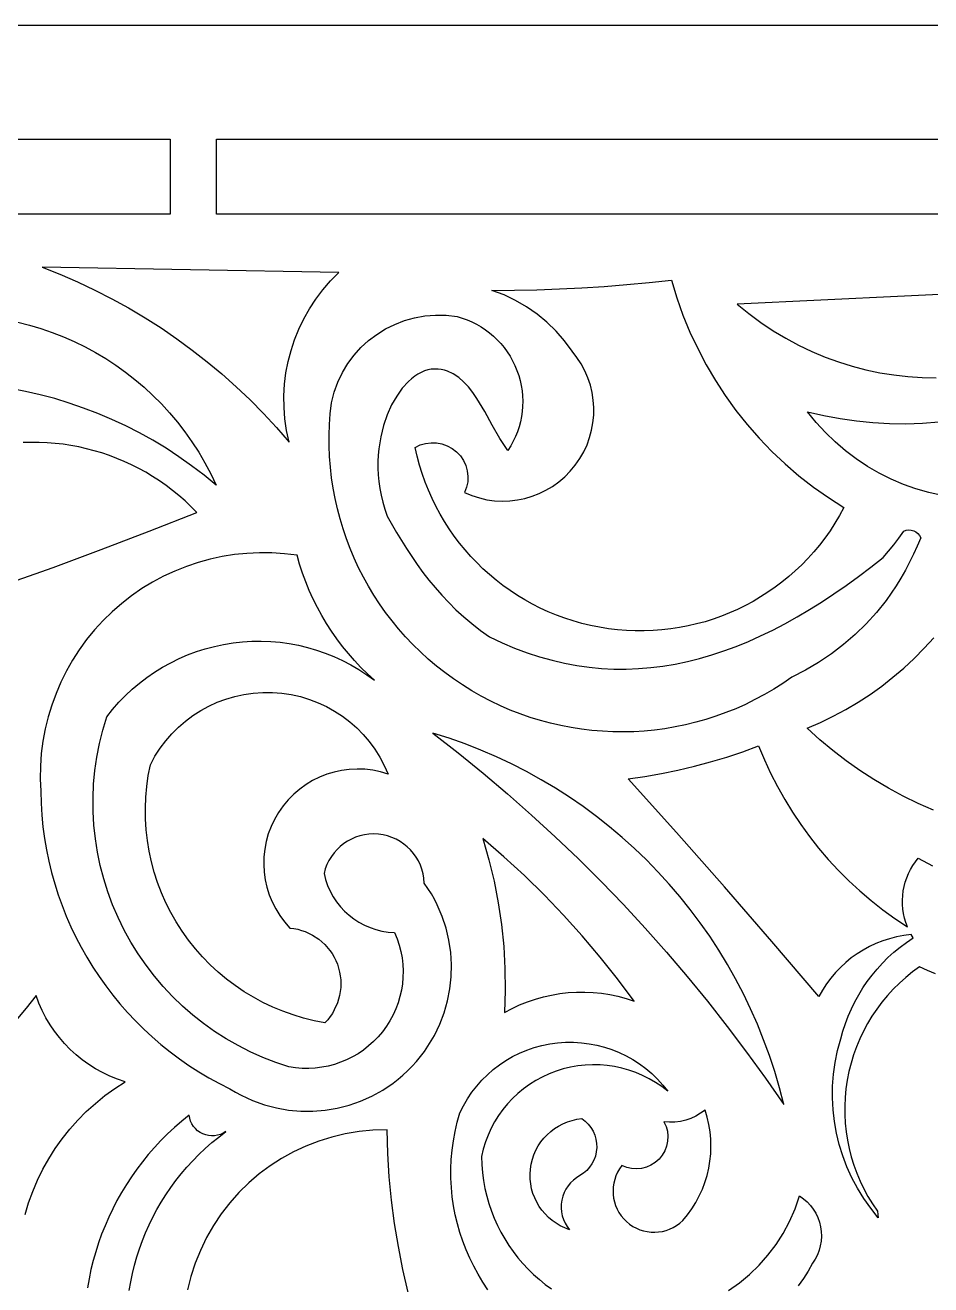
# Model space of a CAD drawing. Header units: millimetres. Extents: x 1813 to 2221, y -1379 to -1272.
# Drawn here: x 1925.2 to 1974, y -1339.8 to -1271.9 of the extents above; entities that cross this region are included whole.
import ezdxf

# ---------------------------------------------------------------- set-up
doc = ezdxf.new("R2010")
doc.units = ezdxf.units.MM
doc.header["$MEASUREMENT"] = 0

msp = doc.modelspace()

# ---------------------------------------------------------------- linework, layer by layer
for points in [[(1813.433594, -1271.888062), (2017.395752, -1271.888062)], [(1950.344727, -1286.184326), (1951.557129, -1286.175415), (1952.768799, -1286.149292), (1953.97998, -1286.106079), (1955.190186, -1286.045898), (1956.399414, -1285.96875), (1957.607666, -1285.874512), (1958.814453, -1285.763306), (1960.02002, -1285.635132), (1960.30835, -1286.586914), (1960.640381, -1287.52002), (1961.014893, -1288.433228), (1961.431152, -1289.325317), (1961.888184, -1290.194702), (1962.384766, -1291.040405), (1962.920166, -1291.86084), (1963.493164, -1292.654785), (1964.102783, -1293.421021), (1964.748291, -1294.158081), (1965.428223, -1294.864624), (1966.141846, -1295.539551), (1966.888428, -1296.181396), (1967.66626, -1296.788818), (1968.475098, -1297.360596), (1969.313477, -1297.895264), (1969.078613, -1298.324707), (1968.828613, -1298.741943), (1968.563965, -1299.146851), (1968.285156, -1299.539185), (1967.992432, -1299.918701), (1967.686523, -1300.285034), (1967.36792, -1300.638062), (1967.036865, -1300.977539), (1966.694092, -1301.303223), (1966.339844, -1301.614868), (1965.974854, -1301.912109), (1965.599121, -1302.194946), (1965.213623, -1302.462891), (1964.818604, -1302.715942), (1964.414551, -1302.953735), (1964.001953, -1303.175903), (1963.581055, -1303.382446), (1963.152832, -1303.572998), (1962.717285, -1303.747314), (1962.274902, -1303.905029), (1961.826416, -1304.046265), (1961.372314, -1304.17041), (1960.912842, -1304.277466), (1960.448486, -1304.367065), (1959.979736, -1304.438965), (1959.50708, -1304.49292), (1959.03125, -1304.528809), (1958.552246, -1304.546387), (1958.070801, -1304.545166), (1957.587402, -1304.525146), (1957.102539, -1304.486084), (1956.616699, -1304.427612), (1956.133301, -1304.350098), (1955.656494, -1304.254272), (1955.186279, -1304.140503), (1954.723145, -1304.009155), (1954.267578, -1303.860474), (1953.819824, -1303.695068), (1953.380615, -1303.513184), (1952.949707, -1303.315063), (1952.528076, -1303.101196), (1952.115723, -1302.871826), (1951.713379, -1302.627441), (1951.321045, -1302.368408), (1950.939209, -1302.094971), (1950.568604, -1301.807495), (1950.209229, -1301.50647), (1949.861328, -1301.192261), (1949.525879, -1300.86499), (1949.202637, -1300.525269), (1948.892578, -1300.17334), (1948.595703, -1299.809692), (1948.312256, -1299.434448), (1948.042969, -1299.048096), (1947.78833, -1298.651123), (1947.548096, -1298.243652), (1947.323242, -1297.826172), (1947.114014, -1297.39917), (1946.920654, -1296.962769), (1946.743652, -1296.517456), (1946.583496, -1296.063477), (1946.440186, -1295.601318), (1946.314453, -1295.131348), (1946.206787, -1294.653931), (1946.482666, -1294.52124), (1946.770752, -1294.436035), (1947.064941, -1294.397949), (1947.359863, -1294.406006), (1947.650146, -1294.459961), (1947.929443, -1294.559082), (1948.192871, -1294.702637), (1948.43457, -1294.890137), (1948.643311, -1295.114258), (1948.809814, -1295.363892), (1948.933594, -1295.633545), (1949.013184, -1295.917725), (1949.047852, -1296.210815), (1949.036133, -1296.507202), (1948.977051, -1296.801392), (1948.869629, -1297.087891), (1949.265625, -1297.251587), (1949.668945, -1297.37854), (1950.076904, -1297.46936), (1950.487793, -1297.524536), (1950.89917, -1297.5448), (1951.308838, -1297.530396), (1951.714844, -1297.482056), (1952.114746, -1297.400391), (1952.506592, -1297.285645), (1952.887939, -1297.138672), (1953.25708, -1296.959839), (1953.611328, -1296.749878), (1953.94873, -1296.509033), (1954.26709, -1296.238037), (1954.564209, -1295.9375), (1954.838135, -1295.607788), (1955.082275, -1295.255615), (1955.292236, -1294.888672), (1955.468018, -1294.509277), (1955.609375, -1294.119629), (1955.716797, -1293.722046), (1955.790039, -1293.318604), (1955.829346, -1292.911743), (1955.834717, -1292.50354), (1955.806152, -1292.096313), (1955.743896, -1291.692383), (1955.647705, -1291.293701), (1955.518066, -1290.902832), (1955.354492, -1290.521851), (1955.157715, -1290.153076), (1954.927246, -1289.798706), (1954.663574, -1289.460938), (1954.253906, -1288.900391), (1953.801514, -1288.378784), (1953.308838, -1287.897949), (1952.779053, -1287.460205), (1952.2146, -1287.067871), (1951.618896, -1286.7229), (1950.994385, -1286.427612), (1950.343994, -1286.184082)], [(1986.111084, -1285.855957), (1963.561523, -1286.921631), (1964.190186, -1287.4375), (1964.836914, -1287.917358), (1965.500488, -1288.361206), (1966.179199, -1288.769165), (1966.872314, -1289.141235), (1967.577881, -1289.477417), (1968.295166, -1289.777954), (1969.022461, -1290.042725), (1969.758545, -1290.271973), (1970.502197, -1290.465576), (1971.252197, -1290.623779), (1972.006836, -1290.74646), (1972.765381, -1290.833862), (1973.525879, -1290.885864), (1974.287598, -1290.90271)], [(1972.540527, -1299.167725), (1972.669678, -1299.118652), (1972.804443, -1299.097534), (1972.940674, -1299.104736), (1973.073975, -1299.140625), (1973.197021, -1299.203613), (1973.302979, -1299.289795), (1973.388916, -1299.395996), (1973.45166, -1299.518921), (1973.264893, -1299.967896), (1973.064453, -1300.410522), (1972.850342, -1300.846191), (1972.622803, -1301.275024), (1972.381836, -1301.696411), (1972.12793, -1302.110229), (1971.861328, -1302.516113), (1971.581787, -1302.913818), (1971.061523, -1303.558472), (1970.505127, -1304.168945), (1969.914063, -1304.744141), (1969.290283, -1305.282471), (1968.635254, -1305.782471), (1967.951172, -1306.24292), (1967.239502, -1306.662476), (1966.501953, -1307.039429), (1966.019775, -1307.371948), (1965.52832, -1307.684692), (1965.028076, -1307.977661), (1964.519775, -1308.250854), (1964.003662, -1308.50415), (1963.480713, -1308.737671), (1962.951416, -1308.951416), (1962.416016, -1309.145142), (1961.875244, -1309.319092), (1961.329834, -1309.473022), (1960.780029, -1309.607056), (1960.226807, -1309.721069), (1959.670166, -1309.815063), (1959.111328, -1309.88916), (1958.550293, -1309.943115), (1957.987793, -1309.976929), (1957.424561, -1309.990723), (1956.861084, -1309.984375), (1956.297607, -1309.957886), (1955.735352, -1309.911255), (1955.174316, -1309.844482), (1954.615234, -1309.757324), (1954.058594, -1309.650146), (1953.505127, -1309.522583), (1952.955322, -1309.374756), (1952.409668, -1309.206543), (1951.868896, -1309.018066), (1951.333252, -1308.809204), (1950.803711, -1308.579956), (1950.280518, -1308.330322), (1949.764404, -1308.060303), (1949.255859, -1307.769775), (1948.758301, -1307.460693), (1948.275391, -1307.135132), (1947.806885, -1306.793823), (1947.353271, -1306.437012), (1946.914795, -1306.065308), (1946.491699, -1305.679321), (1946.084229, -1305.279419), (1945.692627, -1304.866089), (1945.317139, -1304.440063), (1944.958008, -1304.001587), (1944.615479, -1303.55127), (1944.289795, -1303.0896), (1943.981201, -1302.617065), (1943.689941, -1302.134155), (1943.41626, -1301.641602), (1943.1604, -1301.139526), (1942.922607, -1300.628784), (1942.703125, -1300.109619), (1942.502197, -1299.582764), (1942.320313, -1299.048584), (1942.157227, -1298.507568), (1942.013672, -1297.960327), (1941.889404, -1297.407227), (1941.785156, -1296.848999), (1941.700928, -1296.285889), (1941.636963, -1295.718506), (1941.593506, -1295.147461), (1941.570801, -1294.57312), (1941.569336, -1293.995972), (1941.589111, -1293.416626), (1941.630371, -1292.835571), (1941.693359, -1292.253296), (1941.8396, -1291.68103), (1942.037842, -1291.135742), (1942.284912, -1290.619873), (1942.577393, -1290.13562), (1942.912109, -1289.685059), (1943.285889, -1289.270508), (1943.695557, -1288.894287), (1944.137695, -1288.55835), (1944.609131, -1288.265137), (1945.106934, -1288.016846), (1945.627441, -1287.815674), (1946.167725, -1287.663696), (1946.724609, -1287.563354), (1947.294434, -1287.516846), (1947.874512, -1287.526245), (1948.461426, -1287.593872), (1948.736328, -1287.674927), (1949.00415, -1287.771729), (1949.26416, -1287.883667), (1949.515869, -1288.010498), (1949.759033, -1288.151367), (1949.992676, -1288.30603), (1950.216309, -1288.473999), (1950.429688, -1288.654663), (1950.631836, -1288.847534), (1950.82251, -1289.052124), (1951.000977, -1289.268066), (1951.166992, -1289.494629), (1951.31958, -1289.731445), (1951.458496, -1289.978027), (1951.583008, -1290.233887), (1951.692871, -1290.498535), (1951.786621, -1290.769287), (1951.863281, -1291.043335), (1951.923096, -1291.320068), (1951.966309, -1291.598633), (1951.992676, -1291.878296), (1952.002197, -1292.158325), (1951.995361, -1292.437988), (1951.971924, -1292.716553), (1951.932373, -1292.993164), (1951.876221, -1293.267334), (1951.804199, -1293.537964), (1951.71582, -1293.804688), (1951.611572, -1294.066528), (1951.491211, -1294.322754), (1951.355225, -1294.572754), (1951.203369, -1294.815674), (1950.983398, -1294.500977), (1950.771973, -1294.164429), (1950.363525, -1293.448853), (1949.95752, -1292.715698), (1949.533691, -1292.011963), (1949.308594, -1291.685791), (1949.071777, -1291.384399), (1948.820068, -1291.11377), (1948.55127, -1290.879761), (1948.262695, -1290.68811), (1947.951904, -1290.5448), (1947.787354, -1290.493042), (1947.616211, -1290.455566), (1947.438477, -1290.433105), (1947.253418, -1290.426392), (1947.07373, -1290.438965), (1946.893311, -1290.473511), (1946.713135, -1290.529419), (1946.533936, -1290.605957), (1946.355957, -1290.702515), (1946.18042, -1290.818359), (1946.007813, -1290.952759), (1945.838623, -1291.105103), (1945.514404, -1291.460815), (1945.212891, -1291.880005), (1944.939941, -1292.357056), (1944.701172, -1292.886597), (1944.502441, -1293.463135), (1944.348877, -1294.081177), (1944.246338, -1294.735107), (1944.216064, -1295.073975), (1944.200684, -1295.419678), (1944.200684, -1295.771606), (1944.217041, -1296.12915), (1944.250488, -1296.491577), (1944.301514, -1296.858276), (1944.37085, -1297.228394), (1944.459473, -1297.60144), (1944.567627, -1297.976563), (1944.696533, -1298.353027), (1945.199463, -1299.237793), (1945.734375, -1300.110474), (1946.311768, -1300.966919), (1946.619873, -1301.387817), (1946.942627, -1301.803223), (1947.28125, -1302.212646), (1947.637451, -1302.615601), (1948.012207, -1303.011597), (1948.406982, -1303.400024), (1948.822998, -1303.780518), (1949.261963, -1304.152588), (1949.724854, -1304.515747), (1950.213379, -1304.869385), (1950.891602, -1305.187256), (1951.567627, -1305.471802), (1952.241699, -1305.723511), (1952.914063, -1305.942871), (1953.584473, -1306.130127), (1954.253418, -1306.285767), (1954.920654, -1306.410156), (1955.58667, -1306.503906), (1956.251221, -1306.567261), (1956.914307, -1306.600586), (1957.57666, -1306.604492), (1958.237793, -1306.579102), (1958.898193, -1306.525146), (1959.557617, -1306.442871), (1960.216553, -1306.332642), (1960.874756, -1306.195068), (1961.532715, -1306.030273), (1962.190186, -1305.838989), (1962.847412, -1305.62146), (1963.504395, -1305.378052), (1964.161621, -1305.109253), (1964.818848, -1304.815552), (1965.476074, -1304.497192), (1966.133789, -1304.154663), (1966.791992, -1303.788452), (1967.450684, -1303.398926), (1968.109863, -1302.98645), (1968.77002, -1302.551514), (1969.430908, -1302.09436), (1970.092773, -1301.615723), (1970.755615, -1301.115723), (1971.419678, -1300.594849), (1971.719482, -1300.253662), (1972.006104, -1299.901733), (1972.279541, -1299.539429), (1972.539795, -1299.16748)], [(1924.795654, -1287.89856), (1925.422119, -1288.058228), (1926.040283, -1288.243408), (1926.649414, -1288.453491), (1927.248779, -1288.688354), (1927.837402, -1288.947388), (1928.414795, -1289.230469), (1928.97998, -1289.536865), (1929.532471, -1289.866455), (1930.071289, -1290.218628), (1930.595459, -1290.59314), (1931.104736, -1290.989502), (1931.5979, -1291.407471), (1932.074463, -1291.846436), (1932.533447, -1292.306152), (1932.974121, -1292.786133), (1933.395996, -1293.286133), (1933.797852, -1293.805542), (1934.179199, -1294.344238), (1934.539307, -1294.901489), (1934.877441, -1295.477173), (1935.192383, -1296.070801), (1935.483887, -1296.681885)], [(1935.484375, -1296.682129), (1934.830566, -1296.14563), (1934.160889, -1295.635742), (1933.476807, -1295.152588), (1932.778564, -1294.696167), (1932.067139, -1294.266724), (1931.343506, -1293.864258), (1930.608154, -1293.488892), (1929.862061, -1293.140869), (1929.105713, -1292.820068), (1928.340088, -1292.526855), (1927.566162, -1292.261108), (1926.78418, -1292.023071), (1925.995361, -1291.812866), (1925.200195, -1291.630371), (1924.399658, -1291.476074)], [(1974.601074, -1297.249878), (1973.892334, -1297.089966), (1973.196533, -1296.887695), (1972.515381, -1296.644043), (1971.85083, -1296.359741), (1971.20459, -1296.035645), (1970.578857, -1295.672852), (1969.975098, -1295.271851), (1969.395508, -1294.833862), (1968.841797, -1294.359619), (1968.315674, -1293.849854), (1967.819336, -1293.305664), (1967.354492, -1292.727783)], [(1967.355225, -1292.728027), (1968.229736, -1292.933594), (1969.109375, -1293.099976), (1969.993164, -1293.227051), (1970.879395, -1293.315186), (1971.766846, -1293.36438), (1972.654785, -1293.374756), (1973.54126, -1293.346436), (1974.425293, -1293.279541)], [(1934.437988, -1298.161133), (1934.125488, -1297.842773), (1933.802979, -1297.537598), (1933.471191, -1297.245972), (1933.130615, -1296.967773), (1932.78125, -1296.703125), (1932.424072, -1296.452271), (1932.059082, -1296.21521), (1931.686768, -1295.992065), (1931.307861, -1295.782837), (1930.922119, -1295.587891), (1930.530518, -1295.406982), (1930.133301, -1295.240479), (1929.730957, -1295.088257), (1929.323486, -1294.950684), (1928.911865, -1294.827637), (1928.496338, -1294.71936), (1928.076904, -1294.625854), (1927.654541, -1294.547119), (1927.229492, -1294.483521), (1926.802002, -1294.435059), (1926.372559, -1294.401733), (1925.94165, -1294.383667), (1925.509521, -1294.381104), (1925.076904, -1294.394043)], [(1924.098389, -1302.049805), (1926.698242, -1301.118652), (1929.288086, -1300.160156), (1931.867676, -1299.174316), (1934.437012, -1298.161133)], [(1974.143555, -1314.213867), (1973.315918, -1313.850586), (1972.503906, -1313.454346), (1971.708008, -1313.025391), (1970.929688, -1312.564331), (1970.169678, -1312.071533), (1969.428955, -1311.547607), (1968.70874, -1310.993042), (1968.01001, -1310.408081), (1967.333496, -1309.793335), (1968.045898, -1309.484253), (1968.741943, -1309.145996), (1969.421143, -1308.779419), (1970.082764, -1308.385254), (1970.72583, -1307.963989), (1971.349609, -1307.516479), (1971.953369, -1307.043457), (1972.536377, -1306.54541), (1973.097656, -1306.023193), (1973.636719, -1305.477539), (1974.152588, -1304.909058)], [(1944.755371, -1312.266968), (1944.338623, -1312.143311), (1943.918213, -1312.056641), (1943.496338, -1312.006226), (1943.075439, -1311.991577), (1942.657471, -1312.011719), (1942.244141, -1312.06604), (1941.838135, -1312.153809), (1941.440918, -1312.274414), (1941.054932, -1312.42688), (1940.682129, -1312.610596), (1940.324951, -1312.824951), (1939.984863, -1313.069092), (1939.664307, -1313.342407), (1939.365479, -1313.644043), (1939.090088, -1313.973267), (1938.840576, -1314.329468), (1938.622314, -1314.705688), (1938.439209, -1315.093872), (1938.29126, -1315.491821), (1938.177979, -1315.897461), (1938.099365, -1316.308472), (1938.054932, -1316.722778), (1938.044922, -1317.138184), (1938.068604, -1317.552368), (1938.125977, -1317.963257), (1938.217041, -1318.368652), (1938.341309, -1318.766357), (1938.498535, -1319.154053), (1938.688721, -1319.529785), (1938.911621, -1319.891235), (1939.166992, -1320.236206), (1939.45459, -1320.5625), (1939.669922, -1320.589722), (1939.880859, -1320.631714), (1940.08667, -1320.688354), (1940.286865, -1320.758789), (1940.667236, -1320.939697), (1941.017334, -1321.170776), (1941.332031, -1321.44812), (1941.606445, -1321.767822), (1941.726807, -1321.942383), (1941.835205, -1322.126221), (1941.930908, -1322.318726), (1942.013672, -1322.519409), (1942.081787, -1322.725586), (1942.134521, -1322.934082), (1942.171875, -1323.144287), (1942.194336, -1323.355225), (1942.194336, -1323.776611), (1942.135986, -1324.192017), (1942.020752, -1324.595337), (1941.849609, -1324.980347), (1941.743408, -1325.164063), (1941.624023, -1325.340942), (1941.491455, -1325.510132), (1941.345459, -1325.670898), (1940.762451, -1325.558838), (1940.188477, -1325.417725), (1939.624512, -1325.248169), (1939.071777, -1325.050781), (1938.531006, -1324.826294), (1938.003174, -1324.575195), (1937.489258, -1324.297974), (1936.990479, -1323.995483), (1936.507324, -1323.668335), (1936.04126, -1323.316895), (1935.592773, -1322.942017), (1935.163086, -1322.544312), (1934.75293, -1322.124146), (1934.363525, -1321.682373), (1933.99585, -1321.219604), (1933.650391, -1320.736328), (1933.330811, -1320.235962), (1933.03833, -1319.72229), (1932.773438, -1319.196411), (1932.536377, -1318.659546), (1932.327148, -1318.112549), (1932.14624, -1317.556885), (1931.993652, -1316.993286), (1931.869873, -1316.423218), (1931.774902, -1315.847534), (1931.708984, -1315.267456), (1931.672363, -1314.684204), (1931.665283, -1314.098755), (1931.687988, -1313.512207), (1931.740479, -1312.925659), (1931.823242, -1312.340332), (1931.936523, -1311.757324), (1932.183105, -1311.303467), (1932.459473, -1310.873047), (1932.763672, -1310.466919), (1933.094482, -1310.086182), (1933.449951, -1309.731934), (1933.828369, -1309.405029), (1934.228271, -1309.106445), (1934.647705, -1308.837158), (1935.085205, -1308.598389), (1935.539063, -1308.390869), (1936.007568, -1308.215698), (1936.48877, -1308.073975), (1936.981445, -1307.966553), (1937.483643, -1307.894531), (1937.993896, -1307.858765), (1938.510254, -1307.860352), (1939.025391, -1307.89978), (1939.53125, -1307.975952), (1940.026367, -1308.087646), (1940.509033, -1308.233887), (1940.977783, -1308.41333), (1941.430908, -1308.625122), (1941.866943, -1308.868042), (1942.28418, -1309.140869), (1942.680908, -1309.442505), (1943.055664, -1309.771851), (1943.406982, -1310.127808), (1943.733154, -1310.509277), (1944.032471, -1310.915039), (1944.303711, -1311.343994), (1944.544678, -1311.795044), (1944.754395, -1312.266968)], [(1947.156982, -1310.054077), (1948.523193, -1311.118774), (1949.866211, -1312.210205), (1951.186279, -1313.327881), (1952.482666, -1314.471558), (1953.755127, -1315.640747), (1955.003174, -1316.835083), (1956.226807, -1318.054199), (1957.425293, -1319.297852), (1958.598145, -1320.565308), (1959.745605, -1321.856445), (1960.866699, -1323.170898), (1961.961426, -1324.508057), (1963.029053, -1325.867798), (1964.069824, -1327.249512), (1965.082764, -1328.652954), (1966.067627, -1330.077637), (1965.839844, -1329.186035), (1965.583496, -1328.306274), (1965.299316, -1327.438965), (1964.987793, -1326.584717), (1964.649414, -1325.743774), (1964.284424, -1324.91687), (1963.893799, -1324.104492), (1963.477539, -1323.307251), (1963.036377, -1322.525513), (1962.570801, -1321.759888), (1962.081543, -1321.010864), (1961.568604, -1320.279053), (1961.032715, -1319.564819), (1960.474609, -1318.868896), (1959.894287, -1318.19165), (1959.292725, -1317.533691), (1958.670166, -1316.895508), (1958.0271, -1316.277588), (1957.364258, -1315.680542), (1956.681641, -1315.104858), (1955.980469, -1314.551025), (1955.260498, -1314.019653), (1954.522705, -1313.511108), (1953.767578, -1313.026123), (1952.995117, -1312.565186), (1952.206543, -1312.128662), (1951.401855, -1311.717163), (1950.581543, -1311.331299), (1949.746338, -1310.971436), (1948.896729, -1310.638184), (1948.033203, -1310.332153), (1947.156006, -1310.053711)], [(1974.256104, -1323.029663), (1973.820801, -1322.852173), (1973.390381, -1322.655273), (1973.010742, -1322.932251), (1972.646973, -1323.226563), (1972.299805, -1323.537598), (1971.969238, -1323.86438), (1971.65625, -1324.206421), (1971.36084, -1324.562866), (1971.083984, -1324.933105), (1970.825684, -1325.316284), (1970.58667, -1325.711792), (1970.367188, -1326.118774), (1970.167969, -1326.536621), (1969.989502, -1326.9646), (1969.832031, -1327.401855), (1969.696045, -1327.847778), (1969.582031, -1328.301758), (1969.490479, -1328.762817), (1969.422119, -1329.227905), (1969.377686, -1329.693848), (1969.356201, -1330.159546), (1969.358154, -1330.62439), (1969.383057, -1331.087402), (1969.430908, -1331.547852), (1969.501221, -1332.004883), (1969.59375, -1332.45752), (1969.70874, -1332.905029), (1969.845703, -1333.346558), (1970.004639, -1333.781372), (1970.185059, -1334.208496), (1970.386963, -1334.627075), (1970.609863, -1335.036377), (1970.854248, -1335.435547), (1971.119141, -1335.82373), (1971.165039, -1336.179321), (1970.754395, -1335.670654), (1970.379639, -1335.140747), (1970.041504, -1334.591553), (1969.740234, -1334.024658), (1969.476318, -1333.442261), (1969.25, -1332.845947), (1969.061523, -1332.237793), (1968.911621, -1331.619629), (1968.800537, -1330.993408), (1968.72876, -1330.36084), (1968.696533, -1329.723877), (1968.704346, -1329.084473), (1968.752441, -1328.444458), (1968.841553, -1327.805664), (1968.97168, -1327.169922), (1969.143555, -1326.539307), (1969.257813, -1326.121826), (1969.391113, -1325.712036), (1969.543213, -1325.310303), (1969.713623, -1324.917236), (1969.9021, -1324.533569), (1970.108154, -1324.15979), (1970.331055, -1323.796509), (1970.570801, -1323.444214), (1970.826904, -1323.103638), (1971.098633, -1322.775269), (1971.385986, -1322.459717), (1971.688232, -1322.157471), (1972.005127, -1321.869263), (1972.336182, -1321.595703), (1972.681152, -1321.337158), (1973.039307, -1321.094482), (1972.933838, -1320.918945), (1972.540039, -1320.967896), (1972.152832, -1321.041016), (1971.773193, -1321.137817), (1971.4021, -1321.257568), (1971.040283, -1321.399658), (1970.689209, -1321.563599), (1970.349365, -1321.748535), (1970.021973, -1321.953857), (1969.708008, -1322.179077), (1969.408203, -1322.423462), (1969.123535, -1322.686523), (1968.85498, -1322.967285), (1968.603516, -1323.265503), (1968.370361, -1323.580322), (1968.156006, -1323.911133), (1967.96167, -1324.257324), (1965.434082, -1321.284302), (1962.878174, -1318.335815), (1960.293945, -1315.412109), (1957.681641, -1312.513428), (1958.582764, -1312.387573), (1959.47876, -1312.234253), (1960.369141, -1312.053345), (1961.253418, -1311.845215), (1962.130615, -1311.609985), (1963.000732, -1311.347778), (1963.862549, -1311.058838), (1964.71582, -1310.743286), (1965.025146, -1311.490112), (1965.363037, -1312.222046), (1965.728516, -1312.938354), (1966.121094, -1313.638428), (1966.540283, -1314.321533), (1966.985352, -1314.986816), (1967.455811, -1315.633667), (1967.951172, -1316.261353), (1968.470703, -1316.869141), (1969.013672, -1317.456299), (1969.579834, -1318.022217), (1970.168457, -1318.566162), (1970.778809, -1319.08728), (1971.4104, -1319.584839), (1972.0625, -1320.05835), (1972.734863, -1320.506836), (1972.647705, -1320.270264), (1972.577637, -1320.030151), (1972.524658, -1319.787598), (1972.488525, -1319.543335), (1972.468994, -1319.29834), (1972.466064, -1319.053223), (1972.479492, -1318.80896), (1972.509277, -1318.566406), (1972.55542, -1318.326416), (1972.617432, -1318.089722), (1972.695313, -1317.8573), (1972.789063, -1317.630005), (1972.898438, -1317.408569), (1973.023193, -1317.193848), (1973.163574, -1316.986816), (1973.319092, -1316.78833), (1974.090576, -1317.212769)], [(1949.855713, -1315.744995), (1950.18335, -1316.888428), (1950.459473, -1318.043457), (1950.683838, -1319.208496), (1950.856201, -1320.381836), (1950.976318, -1321.561523), (1951.043945, -1322.745972), (1951.059082, -1323.933472), (1951.021484, -1325.122192), (1951.425049, -1324.90564), (1951.837891, -1324.712402), (1952.258545, -1324.542725), (1952.686279, -1324.396362), (1953.120117, -1324.273682), (1953.558838, -1324.174683), (1954.001709, -1324.099365), (1954.447754, -1324.047974), (1954.895752, -1324.020508), (1955.344971, -1324.016968), (1955.794434, -1324.037598), (1956.24292, -1324.08252), (1956.689453, -1324.151611), (1957.133545, -1324.245117), (1957.573486, -1324.363159), (1958.008789, -1324.505615), (1957.112549, -1323.301636), (1956.179688, -1322.126953), (1955.210938, -1320.982666), (1954.207031, -1319.869507), (1953.168457, -1318.78833), (1952.09668, -1317.73999), (1950.991699, -1316.72522), (1949.85498, -1315.744873)], [(1925.181885, -1336.005859), (1925.372559, -1335.375732), (1925.596436, -1334.759033), (1925.852539, -1334.156982), (1926.140381, -1333.571045), (1926.45874, -1333.002197), (1926.807373, -1332.45166), (1927.184814, -1331.920654), (1927.59082, -1331.4104), (1928.02417, -1330.922119), (1928.484375, -1330.457031), (1928.970215, -1330.016357), (1929.481445, -1329.601196), (1930.016602, -1329.212891), (1930.575439, -1328.852539), (1930.158691, -1328.711182), (1929.753662, -1328.546265), (1929.361328, -1328.358521), (1928.982422, -1328.148804), (1928.617432, -1327.917847), (1928.267822, -1327.666504), (1927.933838, -1327.395508), (1927.616455, -1327.105591), (1927.31665, -1326.797607), (1927.035156, -1326.472534), (1926.772949, -1326.130859), (1926.530518, -1325.773438), (1926.308838, -1325.401245), (1926.108643, -1325.014893), (1925.931152, -1324.615234), (1925.776611, -1324.203125), (1925.238525, -1324.885376), (1924.681641, -1325.550537)], [(1948.61377, -1330.526489), (1948.806885, -1330.140503), (1949.023193, -1329.770996), (1949.261719, -1329.418579), (1949.521484, -1329.084106), (1949.801025, -1328.768311), (1950.099609, -1328.472046), (1950.415771, -1328.196045), (1950.748779, -1327.94104), (1951.097412, -1327.707886), (1951.460693, -1327.497314), (1951.837402, -1327.310181), (1952.226318, -1327.147095), (1952.626709, -1327.009033), (1953.037109, -1326.896729), (1953.456787, -1326.810791), (1953.884521, -1326.752197), (1954.315186, -1326.721802), (1954.743652, -1326.719849), (1955.168457, -1326.745483), (1955.588623, -1326.798462), (1956.00293, -1326.878174), (1956.409912, -1326.984131), (1956.808594, -1327.115601), (1957.197754, -1327.272217), (1957.575928, -1327.453369), (1957.942139, -1327.658569), (1958.295166, -1327.887207), (1958.633545, -1328.138916), (1958.956543, -1328.412964), (1959.262207, -1328.708862), (1959.550049, -1329.026245), (1959.818359, -1329.36438), (1959.497559, -1329.114746), (1959.163574, -1328.888184), (1958.817627, -1328.685181), (1958.461182, -1328.505737), (1958.095215, -1328.35022), (1957.721191, -1328.21875), (1957.340088, -1328.111572), (1956.953369, -1328.029053), (1956.562256, -1327.971191), (1956.167725, -1327.938354), (1955.77124, -1327.930664), (1955.374023, -1327.948486), (1954.977295, -1327.991943), (1954.582031, -1328.061279), (1954.189697, -1328.156616), (1953.801758, -1328.27832), (1953.422363, -1328.425293), (1953.056396, -1328.595215), (1952.704346, -1328.787476), (1952.367188, -1329.000854), (1952.04541, -1329.234619), (1951.740234, -1329.487671), (1951.452393, -1329.759155), (1951.182617, -1330.048218), (1950.931885, -1330.35376), (1950.700684, -1330.675049), (1950.48999, -1331.010986), (1950.300781, -1331.360718), (1950.134033, -1331.723267), (1949.98999, -1332.097778), (1949.869873, -1332.483154), (1949.774414, -1332.878662), (1949.791016, -1333.318726), (1949.828613, -1333.753174), (1949.886719, -1334.181274), (1949.965088, -1334.602905), (1950.063232, -1335.017212), (1950.18042, -1335.423828), (1950.316406, -1335.822144), (1950.470215, -1336.211792), (1950.641846, -1336.592285), (1950.830811, -1336.962891), (1951.036133, -1337.323242), (1951.257813, -1337.672852), (1951.494873, -1338.01123), (1951.747314, -1338.337646), (1952.014404, -1338.651855), (1952.29541, -1338.953247), (1952.590332, -1339.241211), (1952.898438, -1339.515381), (1953.218994, -1339.775269), (1953.551758, -1340.020142)], [(1930.798096, -1340.102539), (1930.876953, -1339.644409), (1930.97168, -1339.190063), (1931.08252, -1338.739868), (1931.209229, -1338.294189), (1931.351563, -1337.853638), (1931.509277, -1337.418457), (1931.682373, -1336.989136), (1931.870361, -1336.566162), (1932.073486, -1336.14978), (1932.291504, -1335.740601), (1932.52417, -1335.338989), (1932.77124, -1334.945313), (1933.032715, -1334.560059), (1933.30835, -1334.183594), (1933.598145, -1333.816406), (1933.901611, -1333.458862), (1934.21875, -1333.111572), (1934.549561, -1332.774658), (1934.893555, -1332.44873), (1935.250732, -1332.134155), (1935.621094, -1331.831421), (1936.004395, -1331.540894), (1935.863281, -1331.627075), (1935.714111, -1331.693359), (1935.558838, -1331.73938), (1935.399658, -1331.765259), (1935.238281, -1331.770508), (1935.077148, -1331.755005), (1934.918213, -1331.718628), (1934.763184, -1331.661133), (1934.617188, -1331.584106), (1934.484131, -1331.48999), (1934.365234, -1331.380249), (1934.261719, -1331.256592), (1934.174561, -1331.120728), (1934.105225, -1330.974365), (1934.054932, -1330.81897), (1934.025146, -1330.65625), (1933.624512, -1330.980835), (1933.237305, -1331.317627), (1932.86377, -1331.666016), (1932.503906, -1332.025757), (1932.157959, -1332.396484), (1931.825684, -1332.777588), (1931.507813, -1333.168701), (1931.204346, -1333.569458), (1930.915283, -1333.979492), (1930.640869, -1334.398438), (1930.381104, -1334.825684), (1930.136475, -1335.260864), (1929.906982, -1335.703735), (1929.692627, -1336.153687), (1929.493652, -1336.610474), (1929.310303, -1337.073486), (1929.142578, -1337.54248), (1928.990967, -1338.016968), (1928.855225, -1338.496582), (1928.735596, -1338.980835), (1928.632568, -1339.46936), (1928.545898, -1339.961792)], [(1950.125488, -1340.061768), (1949.852051, -1339.651855), (1949.597412, -1339.230591), (1949.361816, -1338.798706), (1949.145996, -1338.357056), (1948.949951, -1337.906128), (1948.773926, -1337.446777), (1948.618652, -1336.979736), (1948.483887, -1336.505615), (1948.370605, -1336.025146), (1948.278564, -1335.539185), (1948.208496, -1335.048218), (1948.1604, -1334.553101), (1948.13501, -1334.054443), (1948.132324, -1333.553101), (1948.152588, -1333.049561), (1948.196533, -1332.5448), (1948.26416, -1332.039429), (1948.355713, -1331.533936), (1948.471924, -1331.029419), (1948.612793, -1330.526245)], [(1955.088135, -1333.913574), (1954.90332, -1334.024048), (1954.733887, -1334.15332), (1954.581055, -1334.299927), (1954.445557, -1334.462158), (1954.329102, -1334.638428), (1954.232666, -1334.827148), (1954.157227, -1335.026611), (1954.104492, -1335.235352), (1954.076172, -1335.44873), (1954.071533, -1335.661865), (1954.09082, -1335.872803), (1954.133301, -1336.079834), (1954.198242, -1336.280884), (1954.2854, -1336.473999), (1954.394287, -1336.657227), (1954.52417, -1336.828613), (1954.27002, -1336.733521), (1954.028564, -1336.618164), (1953.800537, -1336.483887), (1953.58667, -1336.331787), (1953.387695, -1336.163086), (1953.204834, -1335.979126), (1953.03833, -1335.781006), (1952.889404, -1335.569946), (1952.758545, -1335.347168), (1952.646729, -1335.113892), (1952.554443, -1334.871216), (1952.48291, -1334.620605), (1952.432617, -1334.363037), (1952.404297, -1334.099854), (1952.398926, -1333.832153), (1952.417236, -1333.561279), (1952.459229, -1333.293091), (1952.523682, -1333.033203), (1952.609131, -1332.782593), (1952.715088, -1332.54248), (1952.840088, -1332.313721), (1952.983398, -1332.097412), (1953.143799, -1331.894409), (1953.320557, -1331.705811), (1953.512207, -1331.532715), (1953.718262, -1331.376099), (1953.937012, -1331.236816), (1954.168213, -1331.116089), (1954.410156, -1331.014893), (1954.662109, -1330.934082), (1954.92334, -1330.874756), (1955.192383, -1330.838013), (1955.376221, -1330.980347), (1955.538574, -1331.142944), (1955.677979, -1331.32312), (1955.793457, -1331.518555), (1955.883545, -1331.726929), (1955.947021, -1331.945557), (1955.98291, -1332.172241), (1955.98999, -1332.404419), (1955.967529, -1332.635864), (1955.91626, -1332.859741), (1955.837891, -1333.07373), (1955.733643, -1333.275513), (1955.605225, -1333.462646), (1955.453613, -1333.632813), (1955.280518, -1333.783813), (1955.087402, -1333.91333)], [(1944.689453, -1331.445313), (1943.929688, -1331.465332), (1943.179688, -1331.537231), (1942.44165, -1331.65979), (1941.718018, -1331.831787), (1941.010742, -1332.051636), (1940.322266, -1332.318237), (1939.655029, -1332.630249), (1939.010742, -1332.986084), (1938.391846, -1333.384644), (1937.800781, -1333.824463), (1937.239746, -1334.304321), (1936.710938, -1334.822754), (1936.216553, -1335.378418), (1935.758789, -1335.970093), (1935.339844, -1336.596313), (1934.962158, -1337.255859), (1934.631348, -1337.940063), (1934.351318, -1338.639404), (1934.121582, -1339.35144), (1933.942383, -1340.073364)], [(1945.831543, -1340.214722), (1945.547852, -1338.980591), (1945.303955, -1337.738647), (1945.100098, -1336.489746), (1944.936523, -1335.234863), (1944.813477, -1333.975098), (1944.730713, -1332.711426), (1944.688965, -1331.444702)], [(1963.10083, -1340.109985), (1963.68335, -1339.697388), (1964.232422, -1339.241333), (1964.74585, -1338.744019), (1965.220459, -1338.207153), (1965.654053, -1337.633057), (1966.043701, -1337.023438), (1966.386719, -1336.380615), (1966.680908, -1335.706421), (1966.92334, -1335.00293), (1967.13501, -1335.154541), (1967.328857, -1335.325317), (1967.503418, -1335.513916), (1967.657959, -1335.718506), (1967.791016, -1335.937744), (1967.901611, -1336.169678), (1967.98877, -1336.412842), (1968.05127, -1336.665649), (1968.087646, -1336.92334), (1968.097656, -1337.181519), (1968.081299, -1337.437988), (1968.039551, -1337.690918), (1967.972412, -1337.938354), (1967.880615, -1338.178467), (1967.764404, -1338.40918), (1967.624268, -1338.628662), (1967.384521, -1339.054321), (1967.12793, -1339.465454), (1966.855469, -1339.861938)]]:
    msp.add_lwpolyline(points)
for points in [[(1933.008057, -1278.029785), (1933.008057, -1282.079834), (1893.894531, -1282.079834), (1893.894531, -1278.029785)], [(1974.62207, -1278.029785), (1974.62207, -1282.079834), (1935.508545, -1282.079834), (1935.508545, -1278.029785)], [(1926.099121, -1284.939819), (1927.062256, -1285.31958), (1928.010986, -1285.729492), (1928.944336, -1286.168945), (1929.862061, -1286.637451), (1930.763428, -1287.134521), (1931.647949, -1287.659912), (1932.514404, -1288.212891), (1933.362793, -1288.793213), (1934.192139, -1289.400391), (1935.001709, -1290.033813), (1935.79126, -1290.693115), (1936.559814, -1291.37793), (1937.306885, -1292.087646), (1938.031494, -1292.821899), (1938.733398, -1293.5802), (1939.411865, -1294.362061), (1939.279053, -1293.740234), (1939.188965, -1293.115967), (1939.141113, -1292.491333), (1939.13501, -1291.868164), (1939.169922, -1291.248535), (1939.245117, -1290.634277), (1939.360352, -1290.027588), (1939.514893, -1289.430176), (1939.708008, -1288.844238), (1939.939453, -1288.271729), (1940.208496, -1287.714478), (1940.514404, -1287.174438), (1940.856689, -1286.653809), (1941.235107, -1286.154297), (1941.648438, -1285.677979), (1942.09668, -1285.226929)], [(1939.402344, -1328.043579), (1938.69165, -1327.808472), (1937.996826, -1327.539185), (1937.319092, -1327.236572), (1936.658936, -1326.901489), (1936.017822, -1326.535034), (1935.396973, -1326.137817), (1934.797119, -1325.710938), (1934.219482, -1325.255127), (1933.665039, -1324.77124), (1933.134766, -1324.260254), (1932.629883, -1323.723145), (1932.151367, -1323.160522), (1931.700439, -1322.573486), (1931.278076, -1321.962891), (1930.885254, -1321.32959), (1930.522949, -1320.674316), (1930.194336, -1320.001831), (1929.901123, -1319.316772), (1929.643555, -1318.620361), (1929.421631, -1317.914307), (1929.235596, -1317.199707), (1929.085205, -1316.478027), (1928.970947, -1315.75061), (1928.893066, -1315.018921), (1928.851074, -1314.284302), (1928.845703, -1313.547974), (1928.876709, -1312.811523), (1928.944336, -1312.076172), (1929.048584, -1311.343384), (1929.189697, -1310.61438), (1929.36792, -1309.890747), (1929.583008, -1309.173828), (1929.901611, -1308.773804), (1930.238037, -1308.391724), (1930.591553, -1308.028076), (1930.96167, -1307.683472), (1931.347168, -1307.358032), (1931.747559, -1307.052612), (1932.162109, -1306.767334), (1932.5896, -1306.50293), (1933.029785, -1306.259644), (1933.481201, -1306.038086), (1933.943848, -1305.838745), (1934.41626, -1305.661865), (1934.897949, -1305.508301), (1935.388184, -1305.378052), (1935.885986, -1305.271973), (1936.390625, -1305.19043), (1936.898926, -1305.133911), (1937.407227, -1305.102783), (1937.914307, -1305.096924), (1938.419678, -1305.116089), (1938.922363, -1305.159912), (1939.421387, -1305.228149), (1939.916016, -1305.320679), (1940.405029, -1305.437134), (1940.887695, -1305.577515), (1941.363525, -1305.741333), (1941.831055, -1305.928467), (1942.289551, -1306.138672), (1942.738281, -1306.371826), (1943.176514, -1306.627441), (1943.602783, -1306.905518), (1944.016846, -1307.205688), (1943.643799, -1306.86438), (1943.284668, -1306.510376), (1942.939209, -1306.144165), (1942.608154, -1305.766235), (1942.291504, -1305.376831), (1941.989502, -1304.976563), (1941.702393, -1304.565796), (1941.430664, -1304.14502), (1941.174561, -1303.7146), (1940.934326, -1303.274902), (1940.709961, -1302.826416), (1940.501953, -1302.369629), (1940.310547, -1301.904907), (1940.13623, -1301.432739), (1939.97876, -1300.953491), (1939.838867, -1300.467651), (1939.161621, -1300.383911), (1938.484619, -1300.338867), (1937.809082, -1300.332031), (1937.136963, -1300.363037), (1936.469727, -1300.431274), (1935.808594, -1300.536377), (1935.155273, -1300.677856), (1934.51123, -1300.855225), (1933.878174, -1301.068115), (1933.257324, -1301.315918), (1932.650391, -1301.598389), (1932.058838, -1301.914795), (1931.484131, -1302.264893), (1930.927734, -1302.648193), (1930.391602, -1303.064087), (1929.876465, -1303.512207), (1929.387939, -1303.98877), (1928.929932, -1304.48938), (1928.502686, -1305.012451), (1928.106689, -1305.556641), (1927.743164, -1306.120361), (1927.412109, -1306.702271), (1927.114502, -1307.300659), (1926.850586, -1307.914307), (1926.621094, -1308.541748), (1926.426758, -1309.181274), (1926.267822, -1309.831543), (1926.145508, -1310.491211), (1926.05957, -1311.158569), (1926.01123, -1311.832275), (1926.000977, -1312.510986), (1926.029053, -1313.192993), (1926.046143, -1313.833496), (1926.085449, -1314.469727), (1926.147217, -1315.101318), (1926.230957, -1315.727783), (1926.336182, -1316.348633), (1926.462646, -1316.963379), (1926.610107, -1317.571533), (1926.77832, -1318.172607), (1926.967041, -1318.766113), (1927.175537, -1319.351563), (1927.404053, -1319.928589), (1927.651855, -1320.49646), (1927.918945, -1321.054932), (1928.204834, -1321.603516), (1928.509277, -1322.141602), (1928.832031, -1322.668701), (1929.172607, -1323.184448), (1929.530762, -1323.688354), (1929.906494, -1324.17981), (1930.299072, -1324.658447), (1930.708252, -1325.123779), (1931.134033, -1325.575195), (1931.575684, -1326.012451), (1932.033203, -1326.434814), (1932.506348, -1326.842041), (1932.994629, -1327.233398), (1933.497803, -1327.608643), (1934.015381, -1327.967041), (1934.547363, -1328.30835), (1935.093262, -1328.63208), (1935.652832, -1328.9375), (1936.225586, -1329.224365), (1936.522949, -1329.404785), (1936.825439, -1329.570435), (1937.132813, -1329.721558), (1937.44458, -1329.858154), (1938.078857, -1330.087891), (1938.725098, -1330.260132), (1939.379395, -1330.375244), (1940.038086, -1330.433838), (1940.697266, -1330.436401), (1941.353271, -1330.383179), (1942.002686, -1330.274902), (1942.641357, -1330.111694), (1943.265625, -1329.894409), (1943.87207, -1329.623169), (1944.456787, -1329.298706), (1945.016113, -1328.921265), (1945.284912, -1328.712891), (1945.546143, -1328.491455), (1945.799072, -1328.25708), (1946.043457, -1328.009644), (1946.276611, -1327.751709), (1946.496338, -1327.48584), (1946.702393, -1327.212524), (1946.895264, -1326.932129), (1947.240234, -1326.352295), (1947.531006, -1325.75), (1947.767334, -1325.12915), (1947.94873, -1324.493286), (1948.075439, -1323.846313), (1948.146729, -1323.191895), (1948.162598, -1322.533813), (1948.122559, -1321.875854), (1948.026611, -1321.22168), (1947.874512, -1320.574951), (1947.666016, -1319.939575), (1947.400635, -1319.319214), (1947.246582, -1319.015869), (1947.078125, -1318.717651), (1946.895508, -1318.425049), (1946.69873, -1318.13855), (1946.678467, -1317.883911), (1946.635254, -1317.63623), (1946.570557, -1317.396484), (1946.485107, -1317.165894), (1946.380127, -1316.945435), (1946.256348, -1316.736206), (1946.115234, -1316.539429), (1945.957275, -1316.356201), (1945.783936, -1316.187378), (1945.596191, -1316.034302), (1945.39502, -1315.898071), (1945.181396, -1315.779541), (1944.956299, -1315.680054), (1944.720947, -1315.600586), (1944.476318, -1315.542358), (1944.223389, -1315.506226), (1943.968018, -1315.493774), (1943.716797, -1315.504761), (1943.470703, -1315.538208), (1943.231201, -1315.593262), (1942.999023, -1315.669067), (1942.775635, -1315.764771), (1942.562256, -1315.879517), (1942.360107, -1316.012329), (1942.170654, -1316.162354), (1941.994629, -1316.328735), (1941.833496, -1316.51062), (1941.688477, -1316.707153), (1941.560791, -1316.91748), (1941.451904, -1317.140503), (1941.362549, -1317.37561), (1941.294189, -1317.621826), (1941.378662, -1317.955811), (1941.48999, -1318.277222), (1941.626465, -1318.584595), (1941.787109, -1318.877075), (1941.970215, -1319.15332), (1942.174805, -1319.412476), (1942.39917, -1319.653076), (1942.642334, -1319.874268), (1942.902588, -1320.074829), (1943.178711, -1320.253662), (1943.469727, -1320.409668), (1943.773682, -1320.541626), (1944.0896, -1320.648438), (1944.41626, -1320.729126), (1944.752197, -1320.782349), (1945.095703, -1320.807129), (1945.23291, -1321.141235), (1945.345459, -1321.480957), (1945.433838, -1321.825195), (1945.498047, -1322.172607), (1945.538574, -1322.522217), (1945.554932, -1322.872559), (1945.547852, -1323.222412), (1945.51709, -1323.570801), (1945.463135, -1323.91626), (1945.385986, -1324.25769), (1945.285645, -1324.59375), (1945.162598, -1324.923462), (1945.016602, -1325.245239), (1944.848145, -1325.558105), (1944.657227, -1325.86084), (1944.444092, -1326.152222), (1944.211182, -1326.427979), (1943.961914, -1326.684937), (1943.69751, -1326.922363), (1943.419189, -1327.139893), (1943.127686, -1327.337158), (1942.824707, -1327.513672), (1942.510986, -1327.669067), (1942.187744, -1327.802856), (1941.856445, -1327.914551), (1941.517822, -1328.003784), (1941.173584, -1328.07019), (1940.824219, -1328.113281), (1940.471436, -1328.132568), (1940.115967, -1328.127686), (1939.759277, -1328.098145)], [(1959.615723, -1331.007813), (1959.728271, -1331.260742), (1959.797852, -1331.523193), (1959.824951, -1331.790283), (1959.810303, -1332.057007), (1959.754639, -1332.318115), (1959.658691, -1332.568848), (1959.522949, -1332.804077), (1959.3479, -1333.018677), (1959.141113, -1333.202637), (1958.912109, -1333.348267), (1958.665771, -1333.454956), (1958.406982, -1333.521606), (1958.141113, -1333.547485), (1957.873047, -1333.531738), (1957.60791, -1333.473267), (1957.350342, -1333.371338), (1957.223877, -1333.547363), (1957.116943, -1333.731445), (1957.029053, -1333.922363), (1956.960693, -1334.118652), (1956.911133, -1334.318848), (1956.880859, -1334.521851), (1956.869141, -1334.725952), (1956.876465, -1334.929932), (1956.902344, -1335.132324), (1956.946777, -1335.331909), (1957.009766, -1335.527222), (1957.09082, -1335.716797), (1957.19043, -1335.899292), (1957.307861, -1336.073364), (1957.443359, -1336.237671), (1957.59668, -1336.390625), (1957.76416, -1336.52832), (1957.941162, -1336.646973), (1958.125977, -1336.746704), (1958.317383, -1336.827759), (1958.51416, -1336.889771), (1958.7146, -1336.933105), (1958.917725, -1336.957642), (1959.121826, -1336.963501), (1959.325439, -1336.950562), (1959.527344, -1336.918945), (1959.726318, -1336.868652), (1959.920654, -1336.799683), (1960.109131, -1336.712158), (1960.290283, -1336.605957), (1960.462891, -1336.481201), (1960.625488, -1336.338013), (1960.884521, -1336.025513), (1961.120361, -1335.699097), (1961.33252, -1335.359985), (1961.520752, -1335.009399), (1961.685059, -1334.648682), (1961.824951, -1334.279175), (1961.939941, -1333.901978), (1962.030273, -1333.518433), (1962.095459, -1333.129761), (1962.135254, -1332.737427), (1962.149414, -1332.342529), (1962.137695, -1331.946289), (1962.099854, -1331.550171), (1962.0354, -1331.155396), (1961.94458, -1330.763062), (1961.82666, -1330.374634), (1961.586914, -1330.552002), (1961.33252, -1330.702393), (1961.065186, -1330.825317), (1960.787354, -1330.920166), (1960.501221, -1330.986328), (1960.209229, -1331.023193), (1959.913574, -1331.030029), (1959.616699, -1331.006226)]]:
    msp.add_lwpolyline(points, close=True)

doc.saveas('drawing.dxf')
